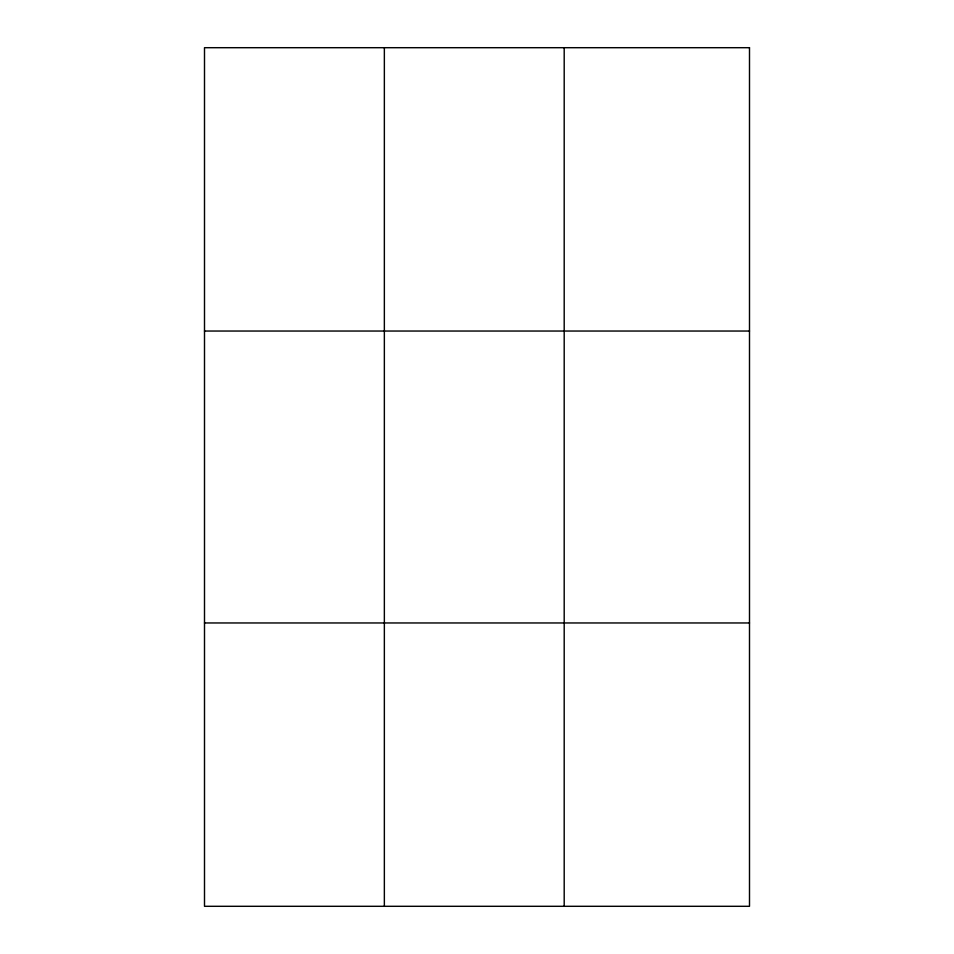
<?xml version="1.0" encoding="UTF-8"?>
<svg xmlns="http://www.w3.org/2000/svg" width="954" height="954" viewBox="0 0 954 954"><rect width="100%" height="100%" fill="white"/><g stroke="black" fill="none" stroke-linecap="round" stroke-linejoin="round"><path stroke-width="1.43" d="M384.355 906.3L384.355 47.7M564.196 906.3L564.196 47.7M204.502 331.038L749.498 331.038M204.502 622.962L749.498 622.962M749.498 47.7L749.498 906.3L204.502 906.3L204.502 47.7L749.498 47.7"/></g></svg>
